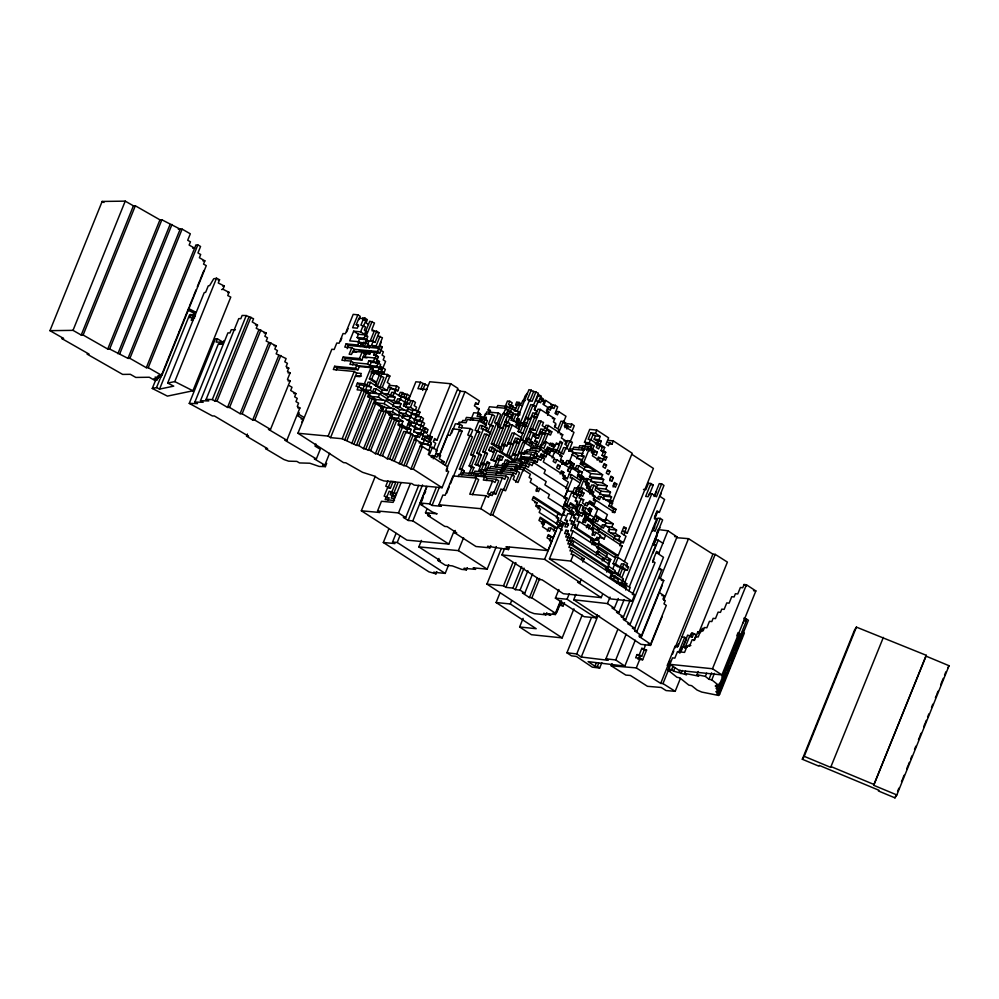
<?xml version="1.0" encoding="UTF-8"?>
<svg xmlns="http://www.w3.org/2000/svg" width="999" height="999" viewBox="0 0 999 999"><rect width="100%" height="100%" fill="white"/><g stroke="black" fill="none" stroke-linecap="round" stroke-linejoin="round"><path stroke-width="1.5" d="M49.95 330.669L102.16 201.448L125.225 201.136L133.416 205.819L135.34 205.794L159.952 219.842L161.875 219.805L180.195 229.146L127.984 358.366L109.665 349.026L107.742 349.051L83.129 335.015L81.219 335.04L73.014 330.357L49.95 330.669L63.624 338.474L61.701 338.499L89.036 354.096L87.113 354.121L122.652 374.413L130.345 374.313L135.814 377.435L149.263 377.247L154.733 380.369L156.656 380.344L157.954 377.11M73.014 330.357L125.225 201.136M81.219 335.04L133.416 205.819M83.129 335.015L135.34 205.794M107.742 349.051L159.952 219.842M109.665 349.026L161.875 219.805M117.87 353.708L170.067 224.488M119.793 353.683L171.99 224.463M127.984 358.366L129.907 358.341L182.118 229.121L190.322 233.803L187.712 240.26L190.447 241.82L189.136 245.055L194.605 248.177L192.682 248.202M129.907 358.341L146.316 367.707L195.916 244.942L197.827 244.917L200.562 246.478L197.952 252.934L200.687 254.495L199.388 257.73L204.857 260.851L203.546 264.086L206.281 265.647L161.9 375.474L158.067 375.524L160.802 377.085L155.032 377.172L157.767 378.733L158.629 376.573M146.316 367.707L148.239 367.669L197.827 244.917M221.591 289.573L223.002 289.273L229.058 292.332L227.747 295.567L230.781 297.103L192.932 390.784L167.407 396.116L152.273 388.461L155.757 379.845M152.273 388.461L156.531 387.575L162.1 373.863M162.188 373.576L170.879 352.035M171.241 351.248L174.8 342.345M175.15 341.558L176.111 339.111M176.461 338.324L179.071 331.868M179.146 331.581L189.073 307.093M189.51 306.019L191.683 300.637M192.12 299.563L192.994 297.402M193.431 296.328L196.041 289.872M197.34 286.638L199.95 280.182M200.387 279.096L203.871 270.492M156.531 387.575L159.553 389.098L189.573 314.797L190.996 314.51L194.018 316.034M190.996 314.51L189.685 317.732L192.52 317.145L194.543 318.169M192.595 316.333L193.906 313.099L187.849 310.04M192.52 317.145L191.221 320.379L192.632 320.08L193.943 316.845L195.354 316.546M194.093 315.234L195.404 312L189.348 308.941M159.553 389.098L173.739 386.138L167.682 383.067L204.221 292.62L205.644 292.32L208.254 285.864L209.665 285.564L213.699 278.808L216.533 278.209L219.555 279.745L218.257 282.979L224.313 286.039L223.002 289.273M167.682 383.067L174.775 381.593L216.533 278.209M247.415 434.053L246.553 436.201L248.614 436.263L214.423 415.984L212.362 415.934L189.261 403.396L215.372 338.786L217.432 338.836L222.69 341.958M217.432 338.836L216.121 342.07L220.255 342.182L222.877 343.743L220.816 343.693M189.261 403.396L197.515 403.621L194.88 402.06L218.381 343.906L222.502 344.018L223.801 340.796M219.38 344.343L220.255 342.182M194.88 402.06L203.134 402.285L200.499 400.724L227.909 332.879L229.97 332.942L231.281 329.707L235.402 329.82M200.499 400.724L208.754 400.949L206.119 399.388L238.749 318.619L240.809 318.681L242.12 315.447L246.241 315.559L253.559 318.731L252.26 321.965L257.517 325.087L256.219 328.309L266.171 333.054L264.86 336.276L267.495 337.837L266.184 341.071L276.136 345.804L274.825 349.038L277.46 350.599L276.149 353.821L286.101 358.566L284.802 361.788L287.425 363.349L286.126 366.583L288.761 368.144L287.45 371.366L290.085 372.927L287.475 379.395L290.097 380.956L270.517 429.408L268.456 429.345L286.863 440.272L299.912 407.967L297.29 406.406L298.589 403.171L295.966 401.61L297.265 398.389L294.643 396.828L295.941 393.594L290.684 390.472L291.995 387.25L289.36 385.689M206.119 399.388L212.312 399.55L246.241 315.559M212.312 399.55L214.935 401.111L248.876 317.12M214.935 401.111L216.995 401.161L250.936 317.17M216.995 401.161L227.522 407.405L258.841 329.87M227.522 407.405L229.583 407.455L260.901 329.932M229.583 407.455L240.097 413.698L268.818 342.632M240.097 413.698L242.158 413.748L270.879 342.682M242.158 413.748L252.685 419.992L278.783 355.382M252.685 419.992L254.745 420.055L280.844 355.444M299.176 412.699L297.877 415.934L303.134 419.056L301.823 422.277M439.048 456.705L447.752 435.164L450.074 435.389L452.684 428.921L459.665 429.582L462.062 431.131L446.216 470.005L448.613 471.553L442.082 487.699L414.173 485.089L411.775 483.541L383.866 480.919L379.145 479.158L374.338 476.061L362.562 472.315L345.841 462.824L343.519 462.612L297.927 433.241L331.855 349.25L334.178 349.475L336.788 343.019L339.123 343.231L343.032 333.541L345.354 333.753L353.196 314.373L357.842 314.81L360.239 316.358L358.941 319.593M340.497 341.333L341.808 338.099M346.74 331.855L348.039 328.621M375.711 385.676L376.586 383.529L369.38 378.896L373.301 369.193L370.904 367.657L359.278 366.558L357.967 369.792L355.569 368.244L334.64 366.283L333.329 369.518L354.258 371.478L356.655 373.027L361.313 373.464L360.002 376.685L355.357 376.248M346.091 343.881L344.792 347.115L351.773 347.777L354.17 349.313L377.422 351.498L379.832 353.047L381.131 349.812L378.733 348.276L348.501 345.429L346.091 343.881L357.729 344.98L360.127 346.528L361.426 343.294L359.028 341.745L349.725 340.871L353.646 331.181L360.627 331.843L367.819 336.476L365.209 342.932L360.552 342.495M357.842 314.81L352.622 327.734L357.28 328.172L358.579 324.937L356.256 324.725L358.866 318.256L363.511 318.693L365.921 320.242L363.299 326.71M336.163 369.98L337.038 367.832L357.967 369.792M351.773 347.777L349.163 354.233L351.486 354.458L352.784 351.223L362.088 352.098L364.498 353.646L361.888 360.102L359.478 358.554L343.206 357.03L341.895 360.252L351.198 361.126L353.596 362.674L367.557 363.986L369.955 365.534L376.935 366.183L381.73 369.28L380.432 372.502L371.128 371.64M347.19 348.663L348.501 345.429M344.73 360.726L345.604 358.579L361.888 360.102M363.511 318.693L360.901 325.162L365.634 326.923L364.323 330.157L366.72 331.693L364.111 338.162L357.142 337.5L358.441 334.278L365.422 334.927M364.098 320.279L364.972 318.119L367.37 319.668L366.059 322.902L368.469 324.438M360.627 331.843L363.236 325.374M315.884 443.968L315.01 446.116L320.279 449.238L316.358 458.928L314.298 458.878L324.812 465.109L329.608 453.271M352.859 352.547L354.17 349.313M358.229 342.282L359.54 339.048L366.521 339.71M351.198 361.126L349.9 364.36L356.868 365.022L359.278 366.558M357.729 344.98L359.028 341.745M364.985 333.054L369.767 321.216L374.488 322.977L371.878 329.433L374.288 330.981L370.367 340.671L375.087 342.432L379.008 332.742L376.611 331.206L371.953 330.769M352.734 364.835L353.596 362.674M362.375 345.417L363.686 342.182L368.406 343.943L367.108 347.177L362.375 345.417L364.772 346.965M366.009 336.501L372.09 321.428M297.927 433.241L328.159 436.088L354.258 371.478M355.569 368.244L356.868 365.022M359.478 358.554L362.088 352.098M364.697 345.629L366.009 342.407M366.308 347.714L368.918 341.246L364.111 338.162M328.159 436.088L330.557 437.637L356.655 373.027M369.143 348.176L370.005 346.029L367.607 344.48M370.367 340.671L372.689 340.896L376.611 331.206M377.697 335.976L382.43 337.737L378.509 347.427L373.863 346.99L371.466 345.454L372.764 342.22M360.814 388.149L365.547 389.91L370.192 390.347L371.503 387.113L364.373 383.803L357.392 383.154L356.094 386.376L358.416 386.601L365.622 391.233L370.342 392.994L379.645 393.868L394.043 403.146L401.024 403.796L399.712 407.03L395.067 406.593M369.792 354.033L367.395 352.485L362.749 352.048L365.147 353.596L369.792 354.033L371.104 350.799M246.553 436.201L267.582 448.676L265.522 448.626L283.928 459.54L288.624 461.163L296.878 461.388L299.5 462.937L309.815 463.224L319.193 466.446L325.387 466.62L326.685 463.386M358.416 386.601L357.118 389.835L361.763 390.272L366.496 392.033L368.893 393.581L367.582 396.803L374.712 400.112L356.443 445.342L342.182 438.723L330.557 437.637M367.557 363.986L368.856 360.751L373.514 361.188L375.911 362.737L377.222 359.503L374.812 357.967L363.186 356.868M358.928 386.85L359.802 384.69L371.503 387.113M371.466 345.454L376.111 345.891L380.032 336.201M378.596 363.698L379.47 361.538L377.073 359.99L378.371 356.768L373.651 355.007L374.95 351.773M369.955 365.534L371.253 362.3L378.234 362.962L380.631 364.498L378.022 370.966L373.376 370.529M342.182 438.723L361.763 390.272M364.373 383.803L370.904 367.657M373.514 361.188L374.812 357.967M373.651 355.007L375.974 355.219L377.285 351.985M377.422 351.498L378.733 348.276M381.193 342.295L379.895 345.529L382.292 347.078L380.981 350.299L383.391 351.848L382.08 355.082L384.478 356.631L383.179 359.852L385.577 361.401L381.655 371.091L384.053 372.639L385.364 369.405L380.569 366.321M363.149 388.361L364.448 385.127M375.174 358.703L376.049 356.543M372.065 370.804L371.191 372.964L373.526 373.176M344.593 440.272L364.16 391.808M366.77 385.352L368.082 382.118L370.404 382.342L382.405 390.06L387.05 390.497L389.672 384.041L387.262 382.492L389.872 376.036L387.475 374.488L375.849 373.401M371.853 372.914L372.714 370.766M365.547 389.91L366.845 386.675M376.273 363.474L377.147 361.326L379.47 361.538M346.915 440.484L366.496 392.033M369.106 385.564L370.404 382.342M369.38 378.896L371.715 379.108L374.325 372.652L383.841 377.497L379.932 387.187L375.199 385.427L379.121 375.736M376.935 366.183L378.234 362.962M374.25 374.463L375.549 371.228M367.07 393.606L367.944 391.458M369.043 396.228L370.342 392.994M351.71 443.581L369.98 398.351M370.192 390.347L372.59 391.895L373.901 388.661L376.223 388.873L388.224 396.603L395.204 397.265L393.893 400.487L386.925 399.837L388.224 396.603M354.033 443.793L372.315 398.564M372.59 391.895L374.925 392.108L376.223 388.873M377.535 385.651L381.443 375.961M375.287 401.698L376.161 399.538L385.464 400.412L399.862 409.69L406.843 410.339L414.036 414.972L418.693 415.409L419.992 412.187L417.594 410.639L410.626 409.977L403.421 405.344L406.031 398.888L408.354 399.101M356.443 445.342L358.766 445.554L375.736 403.559L382.929 408.204L381.63 411.426M371.366 396.453L378.346 397.103L379.645 393.868M379.932 387.187L382.255 387.412L387.475 374.488M381.094 393.294L382.405 390.06M363.561 448.651L379.22 409.89L386.276 411.863L391.071 414.96L375.412 453.721L370.617 450.636L363.561 448.651L358.766 445.554M381.118 408.229L381.98 406.081L386.713 407.842L393.681 408.491L405.681 416.221M365.884 448.863L381.556 410.102M374.862 402.772L384.165 403.646L385.464 400.412M383.429 393.519L388.074 393.956L390.684 387.487L395.492 390.584L397.814 390.796L399.113 387.575L396.715 386.026L389.735 385.364M383.004 409.528L384.303 406.293M368.294 450.412L383.953 411.65M388.074 393.956L390.472 395.492L391.783 392.27L394.106 392.482L401.311 397.115L405.956 397.552L410.751 400.649L413.087 400.861L415.484 402.41L414.173 405.644L416.583 407.192L415.272 410.414L410.477 407.33L405.819 406.893L407.13 403.658L409.453 403.883L410.751 400.649M409.915 432.667L412.312 434.215L407.592 432.455L409.915 432.667L411.226 429.445L406.568 429.008L399.375 424.375L401.698 424.587L406.493 427.684L409.103 421.216L399.5 415.035L392.532 414.385L387.799 412.612L385.402 411.076L386.713 407.842M370.617 450.636L386.276 411.863M390.472 395.492L392.807 395.716L394.106 392.482M390.759 388.823L395.417 389.26L396.715 386.026M394.18 393.806L395.492 390.584M389.26 414.985L390.134 412.837M392.744 406.381L394.043 403.146M385.402 411.076L392.382 411.725L393.681 408.491M393.893 400.487L396.291 402.035L397.602 398.801L399.925 399.026L407.13 403.658M391.221 417.607L392.532 414.385M375.412 453.721L377.734 453.946L392.095 418.406L399.225 421.715L397.914 424.95L407.442 429.795L406.131 433.029M396.291 402.035L398.626 402.26L399.925 399.026M402.535 392.557L400.212 392.345L398.901 395.579L401.236 395.791L402.535 392.557L404.932 394.106L403.633 397.34M400 400.349L401.311 397.115M377.734 453.946L380.144 455.482L394.493 419.955M398.988 411.838L399.862 409.69M380.144 455.482L382.467 455.706L396.828 420.167M405.956 397.552L407.267 394.33L409.665 395.866L407.055 402.335L404.732 402.11M393.544 417.832L398.201 418.269L399.5 415.035M454.033 531.143L448.813 544.068L406.943 540.134L361.351 510.776L375.274 476.323M403.546 406.331L404.42 404.17L406.743 404.395M408.491 400.087L415.884 381.78L420.529 382.217L427.659 385.527M401.985 417.907L403.284 414.672M402.485 418.156L403.359 416.009L410.339 416.658M382.467 455.706L387.262 458.791L400.312 426.486M398.564 412.912L405.532 413.574L406.843 410.339M401.698 424.587L402.997 421.353L398.201 418.269M406.918 411.663L408.216 408.441M420.529 382.217L417.919 388.673L427.222 389.548M387.262 458.791L389.585 459.016L402.647 426.71M410.477 407.33L413.087 400.861M391.995 460.564L403.733 431.481L406.056 431.705L415.584 436.563L403.846 465.634L389.585 459.016M420.754 389.148L422.939 383.766M406.705 419.667L409.028 419.892L412.949 410.202M410.414 417.982L411.713 414.76M408.304 424.7L409.178 422.54L416.158 423.201L420.954 426.286L423.276 426.511L424.587 423.276L419.792 420.192L415.134 419.755M422.652 390.434L425.262 383.978M394.318 460.776L406.056 431.705M406.493 427.684L408.816 427.897L410.127 424.662L414.922 427.759L413.623 430.994L418.419 434.078L423.077 434.515L425.686 428.059L428.084 429.595L426.773 432.829L424.45 432.617M387.924 480.856L385.751 486.238L390.472 488.012L393.082 481.543M410.202 425.999L411.501 422.764M411.638 413.436L416.296 413.861L417.594 410.639M361.351 510.776L379.957 512.524L377.56 510.976L381.468 501.286L393.107 502.372L400.936 482.992M414.098 420.529L416.271 415.147M418.019 410.839L429.77 381.755L450.699 383.728L457.892 388.361L437.013 440.047L434.69 439.835M388.074 486.463L384.153 496.153L388.886 497.914L388.012 500.074M399.113 463.873L410.864 434.79M386.488 496.366L385.177 499.6L394.48 500.474M412.525 426.211L414.847 426.436L416.158 423.201M386.988 496.615L389.16 491.233L393.893 493.007M416.233 424.525L417.532 421.291L422.19 421.728M413.698 432.317L414.997 429.083L421.978 429.745L426.773 432.829M401.436 464.085L413.186 435.015M419.792 420.192L421.091 416.958L423.489 418.506L420.879 424.962L418.556 424.75M391.496 491.458L390.184 494.68L394.917 496.453M391.995 491.708L395.479 483.091M392.507 494.905L391.208 498.139L393.531 498.351M392.582 496.228L397.802 483.304M415.734 439.21L417.045 435.976L419.443 437.525L420.741 434.303L430.269 439.148L428.958 442.382M420.954 426.286L419.655 429.52L414.847 426.436M417.107 437.312L418.419 434.078M406.168 465.846L416.608 440.01L421.403 443.094L410.964 468.943L406.168 465.846L403.846 465.634M394.043 498.601L396.216 493.219L391.571 492.782M416.021 432.53L420.666 432.967L421.978 429.745M422.053 431.068L423.351 427.834L425.686 428.059M420.529 442.307L429.982 445.829L431.293 442.594L421.84 439.073L423.139 435.839M421.553 445.754L422.864 442.52M421.84 439.073L424.163 439.285L425.474 436.063M424.238 440.621L422.939 443.843L427.584 444.28L429.982 445.829M436.85 571.678L435.976 573.838L428.921 571.853L383.329 542.494L388.549 529.57M410.964 468.943L413.286 469.155L422.427 446.541L429.632 451.186L428.321 454.408L447.515 466.77M426.186 438.424L427.485 435.189L432.217 436.963L430.032 442.345M377.56 510.976L398.489 512.937L410.239 483.866M429.82 435.414L450.699 383.728M429.021 438.898L429.882 436.738L432.217 436.963M427.584 444.28L428.896 441.058M428.758 450.387L431.368 443.931M383.329 542.494L394.967 543.581L392.557 542.045L396.041 533.429M429.77 453.833L432.38 447.377L437.187 450.462L435.015 455.856M448.813 544.068L412.812 520.891L408.166 520.454L403.359 517.357L405.694 517.582L418.743 485.277M433.529 448.663L435.701 443.281L433.304 441.733L434.615 438.499L437.013 440.047M431.306 457.53L432.18 455.382L436.9 457.142L438.199 453.921L440.609 455.457L439.298 458.691L444.093 461.788L443.231 463.936M392.557 542.045L397.215 542.482L399.825 536.013M408.166 520.454L422.515 484.915M436.001 451.536L460.364 391.233L465.022 391.67L479.42 400.949L478.109 404.17L475.786 403.958M433.191 458.828L434.503 455.606M412.812 520.891L426.735 486.426M439.348 455.207L465.022 391.67M423.027 497.877L420.417 504.333L422.739 504.557L420.342 503.009L426.86 486.85M424.762 493.568L425.636 491.408M451.448 433.479L455.369 423.788L460.015 424.225L462.412 425.774L461.55 427.934M458.204 424.263L459.078 422.102L466.046 422.764L467.357 419.53L478.983 420.629L486.188 425.262M460.015 424.225L458.716 427.46L470.342 428.546L472.739 430.094L470.129 436.563M428.846 513.449L427.984 515.609L430.307 515.821L425.512 512.737L426.81 509.502M461.913 422.577L462.774 420.417L465.097 420.641L466.408 417.407L471.053 417.844L473.464 419.393M420.342 503.009L429.645 503.883L436.163 487.724M445.304 465.122L459.665 429.582M429.645 503.883L432.043 505.432L439.435 487.125M446.291 471.328L447.589 468.106M438.986 558.429L438.111 560.589L440.434 560.801L418.843 546.89L421.453 540.434M470.192 420.005L471.053 417.844M471.128 419.168L473.738 412.712L478.396 413.149L480.794 414.697L479.92 416.845M472.515 420.217L473.389 418.069L480.357 418.718L482.767 420.267M432.043 505.432L441.346 506.306L438.948 504.757L442.857 495.067L445.192 495.279L453.022 475.899L476.273 478.084L478.671 479.632L472.589 494.705M470.342 428.546L467.732 435.015L472.452 436.775L459.403 469.08L464.135 470.841L463.261 473.002M478.109 404.17L475.711 402.634L474.413 405.856L479.208 408.953L477.897 412.175L480.307 413.723M478.396 413.149L477.085 416.383L481.743 416.82L486.538 419.905M446.565 493.381L447.864 490.147M448.301 489.073L449.175 486.913M450.487 483.691L453.096 477.222M453.521 476.148L470.054 435.227M478.983 420.629L475.062 430.319L479.795 432.08L470.654 454.695L475.387 456.456L471.466 466.146L469.143 465.934L473.051 456.243M479.058 421.953L480.357 418.718M480.432 420.042L481.743 416.82M458.179 476.585L459.053 474.438L484.627 476.835L487.037 478.384L496.341 479.258L498.738 480.794L493.943 492.644M459.403 469.08L461.738 469.293L477.397 430.532M460.502 473.851L461.8 470.629M477.897 430.781L480.082 425.399L482.405 425.624L487.2 428.708M486.463 418.581L484.065 417.033L485.377 413.811L492.345 414.46L494.755 416.009L490.834 425.699L493.156 425.911L482.717 451.76L487.45 453.521L483.528 463.211L481.206 462.999M485.452 415.134L486.75 411.9L498.376 412.999L500.786 414.535L496.865 424.225M461.888 474.9L462.749 472.752L476.71 474.063L479.108 475.599L502.36 477.784L504.77 479.333L506.068 476.098L508.466 477.647L503.683 489.498M490.534 411.538L488.136 410.002L489.435 406.768L505.719 408.291L508.116 409.84L505.944 415.222M482.405 425.624L481.093 428.846L483.429 429.071L490.621 433.703M485.014 419.155L482.692 418.943L481.381 422.165L483.703 422.39L485.014 419.155L487.412 420.704L484.802 427.16L487.125 427.385L485.826 430.606L490.546 432.38M485.089 420.479L486.388 417.257L484.065 417.033M489.148 413.449L490.459 410.214L488.136 410.002M470.654 454.695L472.989 454.907L483.429 429.071M479.083 454.77L475.174 464.46L477.497 464.685L481.418 454.995L476.685 453.221L484.515 433.841L489.248 435.601M492.345 414.46L488.436 424.15L493.156 425.911M468.931 473.938L471.54 467.47L473.863 467.694L471.253 474.15M496.928 407.679L497.789 405.519L507.092 406.393L516.62 411.251M476.685 453.221L479.008 453.446L486.85 434.066M488.149 430.831L490.759 424.375M473.588 474.375L474.887 471.141L481.868 471.79L484.265 473.339L483.391 475.499M498.376 412.999L494.468 422.689L499.188 424.45L491.358 443.831L500.961 450.012M482.717 451.76L485.039 451.973L496.79 422.902M475.399 477.285L476.71 474.063M475.174 464.46L479.895 466.221L485.114 453.309M478.671 470.779L481.281 464.323L485.926 464.76L487.237 461.526L489.635 463.074L487.025 469.53M476.273 478.084L469.755 494.23L486.026 495.766L488.436 497.315L489.735 494.08L492.132 495.629L493.444 492.395L495.841 493.943L502.36 477.784M504.845 407.505L507.455 401.036L509.777 401.261L512.175 402.809L510.876 406.031L513.199 406.256L511.9 409.478M490.796 545.666L489.935 547.827L475.974 546.515L454.37 532.604L455.244 530.457M497.814 426.348L503.034 413.436L505.357 413.648L507.754 415.197L502.534 428.121L497.814 426.348L502.534 428.121M480.044 471.828L480.919 469.68L497.202 471.203L499.6 472.752L500.899 469.518L503.309 471.066L504.607 467.832L511.588 468.494L513.986 470.029L515.297 466.808L517.694 468.344M488.748 450.287L490.059 447.065L492.382 447.277L494.78 448.826L493.481 452.06L488.748 450.287L493.481 452.06M503.546 413.686L505.719 408.291M481.431 469.93L483.603 464.535M507.092 406.393L505.794 409.627L508.116 409.84M509.777 401.261L508.479 404.495L513.199 406.256M480.994 473.951L481.868 471.79M500.137 426.573L505.357 413.648M491.071 450.512L492.382 447.277M491.358 443.831L493.681 444.056L500.212 427.897M483.828 471.466L487.312 462.849L489.635 463.074M511.613 416.158L512.912 412.937L508.191 411.163L510.801 404.707M485.639 471.441L486.95 468.206L500.899 469.518M493.681 444.056L496.091 445.591L504.782 424.063M505.656 421.903L506.53 419.755M510.227 418.069L511.538 414.835L509.14 413.286L507.829 416.521L512.562 418.281M435.976 573.838L433.578 572.29L445.204 573.389L448.688 564.772M494.43 466.158L497.04 459.702L501.698 460.139L502.997 456.905L498.276 455.144L495.666 461.613L490.934 459.84L494.855 450.149L497.177 450.374L513.973 461.188M508.191 411.163L510.514 411.388L511.825 408.154M484.627 476.835L483.329 480.069L492.632 480.944L495.029 482.48L496.341 479.258M485.214 475.462L486.513 472.227L512.1 474.637L514.497 476.186L513.199 479.408L517.994 482.505L523.214 469.58L530.419 474.213L529.108 477.447L531.505 478.996L530.207 482.217L537.4 486.863L536.101 490.084L538.498 491.633L539.797 488.399L549.4 494.58L548.101 497.814L564.897 508.628L562.287 515.097L559.952 514.872L533.566 497.877M506.168 425.099L507.48 421.878L509.877 423.414L508.566 426.648L503.846 424.887L508.566 426.648M496.091 445.591L498.414 445.816L506.243 426.436M507.542 423.201L510.152 416.745M489.785 468.681L490.659 466.521L502.285 467.619L504.682 469.155L505.993 465.934L515.297 466.808M490.934 459.84L493.269 460.064L497.177 450.374M486.163 480.531L487.037 478.384M514.298 411.026L515.596 407.804L513.274 407.58M418.843 546.89L458.379 550.611L463.598 537.687M533.191 406.094L538.411 393.181L528.958 389.647L515.909 421.953L511.176 420.192L513.786 413.723L518.518 415.497M515.097 410.502L519.817 412.262L515.097 410.502L517.707 404.033L522.427 405.794M500.886 448.688L498.489 447.14L500.811 447.365L509.952 424.75L512.275 424.962L519.468 429.595M519.08 402.135L517.782 405.369L515.447 405.144L516.758 401.91L521.478 403.683L522.789 400.449L525.112 400.661M511.176 420.192L513.498 420.404L516.108 413.948M517.42 410.714L520.029 404.258M502.11 444.13L504.445 444.343L512.275 424.962M495.816 467.207L496.69 465.059L503.658 465.709L506.056 467.257M496.965 458.379L499.3 458.591L500.599 455.369M521.59 437.824L514.385 433.191L512.062 432.967L506.843 445.891L502.185 445.454L499.575 451.91L501.91 452.135L504.52 445.679M496.753 466.383L499.363 459.927M523.301 400.699L525.474 395.317M525.549 396.64L526.848 393.406M438.948 504.757L480.806 508.691L486.026 495.766M492.632 480.944L487.412 493.856L489.735 494.08M495.891 474.438L497.202 471.203M517.357 421.378L516.046 424.6L518.456 426.148M516.121 425.936L518.731 419.468L516.408 419.255M535.302 414.323L536.6 411.089L534.203 409.54L535.514 406.318L530.781 404.558L522.952 423.938L518.231 422.165L519.53 418.943L517.207 418.718L519.605 420.267M531.281 389.872L527.36 399.563L532.092 401.323L536.001 391.633M516.633 426.186L517.507 424.026L519.83 424.25L518.531 427.472M508.141 442.657L510.477 442.882L514.385 433.191M489.81 495.404L491.108 492.17L493.444 492.395M501.848 465.746L502.709 463.586L507.442 465.347L508.741 462.125L520.379 463.211L522.777 464.76M501.91 452.135L506.705 455.219L510.626 445.529M500.974 470.841L502.285 467.619M504.17 463.012L505.469 459.777L510.202 461.55M518.231 422.165L520.554 422.39L529.695 399.775M502.36 468.943L503.658 465.709M529.77 401.099L533.678 391.408M500.986 473.788L501.848 471.64L513.486 472.727L515.884 474.275L517.182 471.041L519.58 472.589L515.671 482.28M504.17 465.959L505.044 463.811M508.216 443.993L512.874 444.43L515.484 437.962L524.937 441.496L534.94 416.72M518.094 431.506L522.814 433.266L518.094 431.506L520.704 425.037L525.424 426.81M502.36 471.89L503.234 469.742L517.182 471.041M506.705 455.219L509.028 455.444L514.248 442.52L518.906 442.957L528.908 418.194M505.619 465.384L507.804 460.002M506.493 466.183L507.367 464.023L516.67 464.897L519.068 466.446L520.379 463.211M514.173 441.196L516.508 441.408L517.807 438.186M520.417 431.718L523.026 425.262M515.209 456.63L513.898 459.865L509.103 456.768L511.426 456.993L517.519 441.908M438.111 560.589L445.304 565.222L452.285 565.871L461.738 569.405L466.383 569.842L467.257 567.682M525.561 417.47L527.897 417.694L533.116 404.77M480.806 508.691L490.409 514.872L500.849 489.023L505.581 490.784L512.1 474.637M511.575 462.587L512.45 460.439L521.753 461.313L524.15 462.862L525.462 459.627L527.859 461.176M512.737 453.758L515.059 453.971L520.279 441.058M526.735 423.576L524.338 422.028L525.636 418.806L530.294 419.243L532.904 412.774L537.624 414.535L536.326 417.769L531.593 416.009L536.326 417.769M520.204 439.722L522.539 439.947L531.668 417.332M534.715 409.79L538.199 401.186L540.596 402.722L541.895 399.5L544.305 401.036L542.994 404.27L547.789 407.367L546.49 410.589L548.888 412.137L547.589 415.372M490.409 514.872L492.732 515.084L503.171 489.235M510.714 470.641L511.588 468.494M538.274 402.51L540.884 396.054L538.486 394.505L535.876 400.961L538.199 401.186M515.284 460.901L516.158 458.753L525.462 459.627M512.812 455.082L517.457 455.519L522.677 442.594L525.012 442.819L532.205 447.452M516.233 460.077L518.843 453.621L521.166 453.833M533.928 416.221L535.227 412.999M535.814 414.573L537.986 409.19L540.309 409.403L554.707 418.681L553.409 421.903L555.806 423.451L554.495 426.685L559.303 429.77L557.991 433.004M518.768 452.297L521.091 452.51L525.012 442.819M529.358 432.055L530.232 429.895L534.877 430.332L538.798 420.641L543.518 422.402L542.22 425.636L551.81 431.818L550.511 435.052L545.779 433.279L540.559 446.203M512.175 475.961L513.486 472.727M515.359 468.131L516.67 464.897M542.482 401.074L543.356 398.926L540.958 397.377M519.068 460.551L522.115 453.009M526.461 442.245L527.759 439.011M515.372 471.078L516.233 468.931L523.214 469.58M526.236 438.261L528.558 438.474L531.181 432.018L538.299 435.327L540.909 428.871L545.641 430.631L544.33 433.866L539.685 433.429M530.157 428.571L532.479 428.783L540.309 409.403M516.308 470.254L517.619 467.02L524.6 467.682L546.191 481.58L544.892 484.815L566.483 498.726L562.562 508.416L564.897 508.628M520.879 460.514L522.19 457.28L524.512 457.505M524 454.308L524.875 452.147M544.443 403.696L545.754 400.462L552.947 405.107L551.648 408.329L549.25 406.78L547.939 410.015M520.454 464.547L521.753 461.313M524.8 453.771L525.674 451.623L534.977 452.497L537.375 454.033L536.063 457.267L533.741 457.055M525.749 452.947L527.047 449.712L536.351 450.586L538.748 452.135L540.059 448.901L544.855 451.998L542.245 458.454M529.37 444.043L530.244 441.883L532.567 442.107L537.362 445.192M526.311 439.585L530.968 440.022L533.578 433.566M520.017 468.568L521.328 465.334L525.973 465.771L528.371 467.32L529.682 464.085L532.08 465.634L533.379 462.4L545.379 470.129L544.08 473.364L568.069 488.811L564.16 498.501M521.391 466.658L522.702 463.436L529.682 464.085M534.59 434.066L533.728 436.213L538.449 437.987L540.621 432.592M531.256 445.329L532.567 442.107M535.901 433.778L541.121 420.866M525.973 459.877L526.835 457.717L529.233 459.265M529.882 450.187L530.756 448.027L540.059 448.901M525.536 463.898L526.411 461.75L533.379 462.4M537.212 442.545L534.815 440.996L536.126 437.762L538.449 437.987M523.289 470.904L524.6 467.682M526.485 463.074L527.784 459.84L534.765 460.502L537.162 462.05L538.461 458.816L540.871 460.364L542.17 457.13L544.567 458.678L543.269 461.9L564.86 475.811L563.561 479.045L568.356 482.13L565.746 488.598L568.069 488.811M532.28 448.776L533.591 445.554L526.386 440.921M525.099 467.932L525.973 465.771M528.296 460.089L529.158 457.942M534.977 452.497L532.367 458.953L523.064 458.079L520.654 456.531L529.957 457.405L531.268 454.183L536.063 457.267M534.527 447.677L537.137 441.208L534.815 440.996M563.798 421.665L565.971 416.271L558.778 411.638L557.467 414.872L555.069 413.324L557.679 406.868L555.282 405.319L553.97 408.554L551.573 407.005L550.274 410.239L547.864 408.691M539.61 432.092L541.933 432.317L543.231 429.083M466.383 569.842L463.986 568.294L475.624 569.38L473.214 567.844L487.175 569.155L496.316 546.54M535.914 448.713L536.788 446.565L541.433 447.003L543.831 448.551L546.441 442.082L553.646 446.728L552.335 449.95L547.614 448.189M537.287 446.815L542.944 432.817M544.692 428.509L545.991 425.274L548.326 425.499L562.724 434.765L561.413 437.999L566.208 441.096L564.91 444.318L567.307 445.866L565.996 449.1M536.351 450.586L535.052 453.821L537.375 454.033M539.622 447.028L540.484 444.88L542.819 445.092L544.118 441.87L546.441 442.082M545.704 431.955L548.326 425.499M533.891 462.649L534.765 460.502M540.134 450.237L541.433 447.003M555.581 413.574L556.443 411.426L558.778 411.638M546.828 612.699L545.953 614.847L534.115 613.623L529.383 611.838L486.938 584.09L501.286 548.563M544.193 443.194L548.114 433.504M548.613 433.753L549.487 431.605L551.81 431.818M602.509 594.405L601.198 597.627L563.324 593.706L542.095 579.832L539.735 579.582L501.985 554.932L504.595 548.463M555.007 426.935L555.881 424.775M546.091 453.534L546.965 451.373L544.567 449.825M549.425 445.204L550.299 443.057L555.019 444.817L553.721 448.052M543.631 456.555L545.953 456.768L549.725 447.564M489.935 547.827L487.524 546.278L508.541 549.575L509.403 547.415M558.354 427.659L560.963 421.191L563.286 421.416L565.684 422.952L564.385 426.186L573.975 432.367L570.067 442.058M551.323 446.503L552.622 443.269M548.788 454.295L550.087 451.061L554.745 451.498L561.938 456.131L560.639 459.365L563.036 460.914L561.725 464.135M549.288 454.545L551.46 449.163M559.378 431.106L563.286 421.416M536.176 491.421L537.474 488.186L539.797 488.399M552.922 451.536L553.796 449.375L556.118 449.6L563.324 454.233L565.933 447.764L573.126 452.41L569.205 462.1M552.135 457.954L554.745 451.498M554.807 452.822L556.118 449.6M564.959 427.759L565.834 425.611L570.554 427.372L571.865 424.138L574.263 425.686L572.09 431.068M556.48 444.243L558.803 444.455L560.102 441.233L562.512 442.769L558.591 452.472M566.346 425.861L567.207 423.701L571.865 424.138M556.705 451.173L560.177 442.557L562.512 442.769M523.114 618.381L519.63 626.985L536.201 628.708L496.103 602.509L500.012 592.819M486.938 584.09L503.508 585.814L512.637 563.199M562.287 515.097L533.491 496.553L532.18 499.775L536.987 502.872L535.676 506.106L540.471 509.19L539.173 512.425L558.366 524.787L557.067 528.021L554.732 527.797L540.334 518.531M566.858 429.058L568.156 425.824M569.942 472.227L567.544 470.679L568.856 467.445L556.855 459.727L555.544 462.949L553.146 461.413L554.457 458.179L547.252 453.546L544.93 453.321L547.539 446.865L552.335 449.95M503.508 585.814L505.856 587.35L515.871 562.587M538.149 508.978L539.46 505.744L558.653 518.106L556.48 523.488M560.988 454.008L563.598 447.552L565.933 447.764M566.358 443.743L567.669 440.509L572.39 442.282L568.906 450.886M567.382 447.19L569.992 440.734M560.352 466.046L559.04 469.268L556.643 467.732L557.954 464.498L560.352 466.046L558.029 465.821M562.237 464.385L563.111 462.237L567.832 463.998L569.143 460.764L571.54 462.312L568.056 470.929M505.856 587.35L512.962 588.086L521.665 566.558M569.155 450.999L570.029 448.838L584.24 450.312L581.88 448.776L583.179 445.542L587.912 447.327L586.6 450.561M560.139 474.05L561.438 470.816L563.848 472.365L562.974 474.513M564.56 464.61L565.434 462.45M565.946 462.699L566.808 460.551L569.143 460.764M512.962 588.086L515.322 589.635L524.025 568.094M541.945 523.551L542.807 521.403L545.142 521.615L543.831 524.85L541.433 523.301L543.756 523.513L542.457 526.748L549.65 531.381L550.961 528.159L555.756 531.243L553.146 537.712L548.426 535.939M496.103 602.509L510.302 603.983L511.613 600.749M572.39 450.387L573.688 447.152L583.166 448.139M515.322 589.635L520.054 590.122L527.884 570.741M578.858 447.864L579.72 445.704L584.465 446.203M562.687 478.246L567.332 478.683L571.678 467.907L578.758 472.527L577.447 475.761L582.167 478.846M571.665 469.205L572.976 465.971L570.616 464.435M569.555 460.964L574.275 464.036L572.964 467.27L582.405 472.14L581.106 475.374L578.733 475.124L583.466 476.91L582.592 479.07M547.327 531.168L548.638 527.934L550.961 528.159M576.873 458.878L578.171 455.644L582.917 456.131M580.869 480.781L571.428 474.612L570.129 477.847L572.502 478.096L579.57 482.717M587.899 448.626L592.632 449.113L593.943 445.879L584.49 442.307L589.71 429.395L596.803 430.119L608.603 437.837L605.993 444.293L608.354 445.829L609.652 442.607L612.012 444.143L613.324 440.909L632.192 453.246L612.612 501.698L610.239 501.461L612.599 502.997L611.301 506.231L608.928 505.981L610.239 502.747L612.599 502.997M560.227 601.398L555.444 613.236L531.855 597.827L529.482 597.577L522.402 592.956L524.775 593.206L532.604 573.826M575.324 468.806L576.623 465.584L578.995 465.821L590.784 473.538L602.622 474.762L601.323 477.984L589.485 476.76L590.784 473.538M584.89 446.416L585.751 444.268L590.496 444.755M558.503 512.499L556.331 517.882L558.653 518.106M567.02 499.013L564.66 497.477L572.502 478.096M583.99 457.018L581.63 455.482L585.551 445.791M600.224 436.438L595.491 435.951L594.18 439.173L598.913 439.672L600.224 436.438L595.504 433.354L590.771 432.867L588.161 439.323L590.521 439.572L602.322 447.277L604.682 447.527L603.384 450.749L601.011 450.512L602.322 447.277M577.697 469.055L578.995 465.821M589.747 467.47L585.014 466.97L580.294 463.898L581.593 460.664L572.165 454.495M549.949 539.647L550.824 537.487M553.434 531.031L554.732 527.797M568.056 506.381L564.423 504.183L567.032 497.714L564.66 497.477M586.076 470.454L595.541 471.428L581.393 462.187L584.003 455.719L581.63 455.482M584.49 442.307L589.223 442.807L590.521 439.572M590.946 439.785L593.131 434.403M564.835 505.694L565.709 503.546M577.434 477.06L578.746 473.826M508.541 549.575L506.131 548.026L508.466 548.239L506.056 546.703L547.927 550.624L551.848 540.934L547.04 537.849L548.351 534.615L553.146 537.712M501.985 554.932L544.605 559.34L557.654 527.035L562.375 530.119M557.892 520.329L560.264 520.579L562.874 514.11L565.234 515.659M564.423 504.183L566.795 504.42L572.015 491.508L574.375 493.044L573.064 496.278L575.424 497.814M581.393 462.187L583.753 462.425L588.973 449.513L593.693 452.584L592.395 455.819L601.823 461.988L603.134 458.753L605.494 460.302L606.793 457.067L602.072 455.282L603.371 452.048L605.744 452.297L604.432 455.519M595.504 433.354L596.803 430.119M529.482 597.577L537.312 578.196M562.862 515.409L565.471 508.953L570.192 512.037M558.941 526.398L560.252 523.164M572.427 493.019L574.6 487.637L579.333 489.423M589.398 451.024L591.57 445.641M531.855 597.827L539.685 578.446M566.783 505.719L569.143 505.969L570.454 502.734L577.534 507.355M580.219 478.821L581.093 476.66M583.703 470.204L585.014 466.97M574.363 494.343L576.972 487.874M576.96 489.173L578.271 485.951M591.758 452.559L592.619 450.412L590.259 448.863M582.792 562.062L584.103 558.828L572.302 551.123L571.003 554.358L573.364 554.607L634.69 594.68L632.08 601.136L610.776 598.925L549.45 558.853L563.811 523.326L568.543 523.813L567.232 527.047L564.872 526.798L567.482 520.342L565.109 520.092L567.719 513.623L572.464 514.123L574.812 515.659M572.452 515.422L573.751 512.187L569.03 510.402L570.329 507.167L572.702 507.417L577.422 510.501L576.111 513.723L578.471 515.272M575.549 494.243L576.86 491.021L581.593 491.508L583.953 493.044L582.654 496.278L580.294 494.742L575.549 494.243L577.909 495.791M580.519 489.323L578.159 487.787L582.08 478.096L584.452 478.346L586.813 479.882L585.501 483.116L587.862 484.652L586.55 487.887L591.271 490.971L589.972 494.193M596.952 443.531L597.814 441.371M598.913 440.959L596.291 447.427L598.651 448.963L599.962 445.741L597.589 445.492M570.179 513.324L571.053 511.176M569.03 510.402L571.391 510.639L572.702 507.417M577.672 502.497L575.312 500.949L584.452 478.346M570.516 514.098L571.391 511.938M595.229 443.956L599.974 444.443L601.273 441.208L598.913 439.672M602.147 560.976L603.458 557.754L572.789 537.712L565.684 536.975L568.294 530.519L565.933 530.269L564.622 533.503L569.368 533.99L566.758 540.459L573.851 541.196L609.24 564.31L607.929 567.544L605.556 567.295M572.464 514.123L569.842 520.579L574.575 522.365M578.733 505.969L576.373 504.433L577.684 501.198L575.312 500.949M580.294 494.742L578.983 497.964L583.716 499.75L582.405 502.984L587.125 506.068L588.423 502.834L597.864 509.003L593.943 518.693M581.593 491.508L582.904 488.274L594.692 495.979L593.394 499.213L595.741 500.761L594.442 503.983L589.71 502.197M592.632 449.113L597.352 452.197L596.041 455.432L591.333 452.347L593.693 452.584M580.282 496.028L581.58 492.807L583.953 493.044M575.574 509.927L576.435 507.767M597.627 484.865L596.316 488.099L605.781 489.073L607.092 485.839L597.627 484.865L588.186 478.696L586.888 481.93L589.248 483.466L587.936 486.7L590.309 486.95L588.998 490.172M586.001 485.377L586.875 483.229L589.248 483.466M572.215 520.829L570.916 524.05L575.649 524.55L574.338 527.772L593.206 540.109L595.579 540.359L596.878 537.125L599.238 538.661L600.549 535.439L595.829 532.355L593.456 532.105L592.157 535.339M575.874 519.143L573.526 517.594L574.825 514.36L579.557 514.86L581.918 516.396L583.229 513.161L585.589 514.71L582.966 521.166L585.327 522.714L586.638 519.48L593.718 524.1L591.533 529.482M583.229 513.161L578.483 512.674L576.136 511.138L581.356 498.214M597.102 460.202L598.401 456.968L600.761 458.516M576.136 511.138L578.496 511.376L581.106 504.92L583.466 506.456L582.167 509.69L593.955 517.395L592.657 520.629L590.284 520.379L585.564 517.295L586.875 514.073L589.235 514.31M602.372 482.767L603.683 479.532L591.845 478.309L590.534 481.53L602.372 482.767L607.092 485.839M577.622 514.835L578.483 512.674M596.366 554.42L598.975 547.964L573.039 531.006L567.819 543.931L572.552 544.418L607.929 567.544M579.557 514.86L576.947 521.316L579.32 521.565L593.468 530.806L592.17 534.04L594.517 535.576L595.829 532.355M589.422 490.397L591.595 485.014L593.968 485.252L596.328 486.8L595.017 490.022L604.457 496.191L611.563 496.928L610.252 500.162L605.519 499.675M582.155 510.988L583.453 507.754L585.826 508.004L590.546 511.088L587.936 517.544L585.564 517.295M584.752 505.819L586.063 502.597L588.423 502.834M603.121 460.052L604.432 456.818L606.793 457.067M572.789 537.712L568.881 547.402L571.241 547.652L611.338 573.851L610.039 577.085L626.548 587.874L625.674 590.022M574.338 527.772L576.71 528.021L579.32 521.565M591.795 490.646L593.968 485.252M583.216 514.46L585.826 508.004M588.423 504.133L589.722 500.899L594.442 503.983M571.241 547.652L569.942 550.886L572.302 551.123M572.552 544.418L573.851 541.196M586.65 487.337L593.731 491.958L592.419 495.192L599.5 499.812L600.799 496.59L610.239 502.747M582.966 522.465L585.576 516.008M606.543 465.072L605.232 468.294L602.884 466.758L604.183 463.524L606.543 465.072L604.17 464.822M588.598 511.063L589.472 508.903L591.845 509.153L589.66 514.535M597.127 614.56L595.816 617.782L584.19 616.695L555.394 598.151L558.878 589.535M549.45 558.853L570.754 561.063L573.364 554.607M597.564 498.501L598.438 496.341L600.799 496.59M599.725 494.405L601.036 491.171L610.501 492.157L609.203 495.392L602.097 494.655M586.388 527.484L587.687 524.25L590.047 525.799L588.748 529.02M586.813 527.697L587.687 525.549L590.047 525.799M609.952 471.378L608.653 474.612L606.293 473.076L607.592 469.842L609.952 471.378L607.592 471.141M545.953 614.847L543.593 613.311L550.686 615.347L548.326 613.798L555.432 614.535L560.651 601.61M556.73 612.599L561.513 600.761M603.146 499.425L604.457 496.191M562.137 602.397L560.839 605.631L563.199 605.881L564.51 602.647M595.304 521.403L596.603 518.169L598.975 518.419L597.664 521.64L592.956 518.556M612.062 480.931L613.361 477.697L611.013 476.148L609.702 479.383L612.062 480.931L609.69 480.681M592.382 531.218L593.681 527.996L605.481 535.701L604.17 538.923L599.45 537.137M555.394 598.151L567.02 599.238L569.205 593.856M591.708 537.712L590.846 539.86L597.914 544.492L599.225 541.258L596.865 539.71M590.834 541.158L591.708 539.01M613.111 486.988L614.41 483.766L616.783 484.003L615.471 487.237L613.111 485.701L614.422 482.467L616.783 484.003M591.895 544.63L594.068 539.248M593.269 544.742L594.143 542.594M598.401 532.367L599.7 529.145L592.619 524.512M601.086 527.959L602.385 524.725L604.757 524.975L609.477 528.059L608.166 531.281L615.247 535.914L619.979 536.401L618.668 539.635L616.308 539.385M601.198 597.627L577.609 582.217L579.982 582.467L581.293 579.233M596.952 540.471L597.814 538.311M602.409 520.841L604.782 521.078L607.392 514.622L588.523 502.297M662.287 616.346L650.536 645.416L640.908 644.33L573.713 599.762L575.886 594.38M604.757 524.975L603.446 528.196L589.298 518.956M604.745 526.273L606.056 523.039L613.149 523.776L611.85 526.997L607.117 526.51M616.021 509.315L613.648 509.065L612.337 512.3L614.71 512.537L616.021 509.315L611.301 506.231M519.63 626.985L531.418 634.702L562.2 637.886L573.938 608.816M598.089 554.008L598.95 551.848L610.751 559.552L609.44 562.787M608.591 531.505L609.465 529.345L616.57 530.082L615.259 533.316L610.526 532.829M603.858 560.564L604.732 558.404L609.452 561.488L608.141 564.722M601.823 662.662L599.65 668.044L592.307 667.157L576.386 656.43L571.49 655.831L566.933 652.772L582.167 615.084M606.018 557.767L607.33 554.545L597.889 548.376M613.935 539.135L615.247 535.914M606.618 572.065L607.916 568.831L570.179 544.18M632.18 454.545L653.408 468.419L627.31 533.016L622.577 531.231L624.949 531.48L626.248 528.246L623.888 526.71L621.278 533.166L625.998 536.251L623.388 542.707L621.028 542.469L590.359 522.427L592.732 522.677L585.639 519.343L586.95 516.121L584.59 514.572M614.934 557.542L615.796 555.394L618.169 555.631L622.09 545.941L598.501 530.531M621.028 542.469L619.717 545.691L622.09 545.941M624.063 534.927L624.937 532.779M566.933 652.772L576.735 653.958L591.083 618.431M613.086 563.686L615.696 557.23L618.069 557.479L627.497 563.636L626.198 566.87L628.558 567.12L627.26 570.342L624.887 570.104L615.459 563.936L613.086 563.686L617.807 566.77L622.539 567.27L627.26 570.342M612.949 568.556L614.248 565.322M615.459 563.936L618.069 557.479M611.326 576.448L612.624 573.214L607.916 570.129M613.91 573.876L615.209 570.641L608.141 566.021M649.3 494.73L653.221 485.039L650.898 483.504L645.679 496.428L648.089 496.703L649.387 493.469L651.798 493.743L656.43 496.815L661.663 483.891L663.973 485.427L624.825 582.342M576.735 653.958L581.281 657.03L597.814 616.108M614.11 578.209L614.984 576.048L626.773 583.753L625.898 585.913M620.179 567.02L621.478 563.786L623.851 564.035L628.558 567.12M617.994 573.701L620.167 568.319L622.527 568.556L619.917 575.024L617.557 574.775M573.713 599.762L607.429 603.571L610.039 597.115M624.387 561.575L651.798 493.743M622.539 567.27L623.851 564.035M617.107 583.004L618.406 579.77L611.338 575.149M654.033 496.54L659.253 483.616L661.663 483.891M655.244 494.58L656.543 491.346M622.277 576.56L624.887 570.104M619.892 584.765L620.754 582.604L630.207 587.474L628.895 590.709M622.052 581.967L623.351 578.746L609.203 569.492L606.83 569.243M622.477 582.192L623.339 580.032M622.252 586.301L623.114 584.153M624.138 599.6L618.918 612.524L611.975 607.916L614.373 608.179L618.294 598.488M661.276 493.156L659.964 496.378L664.597 499.463L659.377 512.375L656.967 512.112L654.795 517.494M624.612 586.55L625.486 584.403M635.264 640.259L624.825 666.108L588.099 661.625L594.929 666.221L596.228 662.986M654.707 518.756L656.88 513.374M629.358 586.675L656.768 518.843L654.457 517.307L657.067 510.839L659.377 512.375M594.929 666.221L597.377 666.52L598.688 663.286M654.07 526.56L652.759 529.795L655.082 531.331L660.302 518.406L662.624 519.942L632.604 594.243M652.672 531.056L657.891 518.144L660.302 518.406M653.883 529.095L654.757 526.935M581.281 657.03L608.216 660.314L605.931 658.778L617.682 629.707M656.842 532.792L658.141 529.57M659.914 527.672L653.396 543.831L655.706 545.367L625.686 619.655L621.053 616.583L623.463 616.858L629.994 600.711M653.296 545.092L657.217 535.402M653.646 545.279L655.819 539.897L658.229 540.159L662.861 543.244M653.009 553.084L658.229 540.159M652.622 562.35L653.933 559.115M680.406 678.396L675.187 691.32L666.046 690.559L661.176 687.462L647.464 686.313L630.394 675.461L625.824 675.087L611.188 665.796L612.05 663.636M605.931 658.778L615.734 659.977L626.173 634.14M634.777 628.334L627.822 623.726L630.232 624L655.032 562.624L652.709 561.088L656.63 551.398L658.94 552.934L656.543 552.659L663.486 557.267L634.777 628.334L632.367 628.071L637 631.143L661.8 569.767L659.477 568.219M658.803 553.371L667.931 530.769L677.035 536.888L660.064 578.883M662.337 585.052L641.458 636.738L639.135 635.202L641.545 635.476L663.736 580.556L659.103 577.484M636.962 654.595L635.651 657.817L640.222 658.204L642.657 659.752L646.578 650.062L641.845 648.326L639.235 654.782L636.962 654.595L641.683 656.331L644.293 649.874L646.578 650.062M638.086 659.365L639.397 656.143M659.64 592.782L664.273 595.854L662.961 599.088L665.284 600.624L663.973 603.846L666.296 605.394L650.624 644.155L648.226 643.88L650.536 645.416M611.188 665.796L636.301 667.894L640.222 658.204M644.13 648.513L645.441 645.279M663.711 600.062L688.511 538.673L712.911 554.17L715.197 554.358L727.397 562.1L698.676 633.179M719.417 693.269L718.543 695.429L701.71 692.057L697.09 690.047L691.645 685.676L688.835 685.114L679.757 677.834L676.96 677.272L667.881 669.992L669.193 666.758L667.369 665.297L675.199 645.916L678.009 646.478L715.197 554.358M636.301 667.894L660.701 683.391L669.842 660.776M672.452 654.308L673.751 651.086M675.062 647.851L712.911 554.17M695.828 636.738L698.189 636.987L700.799 630.519L703.171 630.769L704.482 627.534L706.842 627.784L709.452 621.316L711.825 621.565L713.124 618.331L715.496 618.581L718.106 612.125L720.466 612.362L721.778 609.14L724.15 609.378L726.76 602.921L729.12 603.159L731.73 596.703L734.103 596.952L735.401 593.718L737.774 593.968L740.384 587.499L742.756 587.749L744.055 584.515L746.428 584.765L755.856 590.933L721.927 674.924L679.308 670.504L669.879 664.335L672.489 657.879L674.849 658.129L677.459 651.66L684.565 652.397L687.175 645.941L689.547 646.178L692.157 639.722L694.517 639.972M677.022 647.377L678.321 644.143M660.701 683.391L662.986 683.578L668.206 670.654M667.881 669.992L670.691 670.554L668.868 669.093L670.179 665.858L667.369 665.297M685.589 671.203L684.715 673.351L686.538 674.812L673.488 671.103L671.678 669.655L672.989 666.42M678.646 652.422L684.727 637.35L681.93 636.788M679.819 653.209L682.429 646.74L687.162 647.227M681.118 651.273L687.649 635.114L692.369 636.9L693.681 633.678L696.041 635.214L693.855 640.596M673.488 671.103L674.8 667.881M683.94 645.267L686.55 638.811L684.727 637.35M684.79 648.289L690.009 635.364M691.096 635.064L691.957 632.904L696.578 634.927M679.108 672.227L679.982 670.079M680.918 673.688L682.23 670.454M694.405 640.309L697.889 631.693L700.699 632.255M701.123 631.181L701.997 629.02M701.685 631.356L702.996 628.121M684.715 673.351L698.751 676.148L696.927 674.7L698.239 671.465M736.812 635.764L738.111 632.529L739.934 633.99L719.043 685.676L711.788 679.857L708.978 679.295L705.356 676.373L706.655 673.151M669.879 664.335L712.487 668.756L746.428 584.765M708.978 679.295L711.588 672.827M711.788 679.857L714.397 673.388M743.169 622.864L744.467 619.63L746.29 621.091L718.88 688.923L716.071 688.361L719.705 691.283L748.413 620.217L743.793 618.194M718.88 688.923L715.247 686.013L718.056 686.575L719.367 683.341M721.977 676.885L723.276 673.651M723.713 672.577L724.587 670.416M725.886 667.195L727.197 663.96M727.622 662.886L728.496 660.726M729.807 657.504L731.106 654.27M733.716 647.814L736.325 641.346M745.729 620.903L746.603 618.756M742.519 631.693L744.33 633.154L719.542 694.53L715.908 691.62L718.718 692.182L721.328 685.714M721.753 684.64L723.501 680.331M723.938 679.258L725.237 676.023M725.674 674.949L726.548 672.789M727.846 669.567L729.158 666.333M731.768 659.877L734.377 653.408M735.676 650.187L738.286 643.718M738.723 642.644L740.471 638.336M740.896 637.262L742.207 634.028M742.644 632.954L743.506 630.794M719.854 692.195L721.153 688.96M721.59 687.886L722.464 685.739M723.763 682.504L725.074 679.27M727.684 672.814L728.546 670.654M728.983 669.58L730.294 666.345M731.593 663.124L732.467 660.963M732.904 659.889L735.514 653.433M736.812 650.199L738.124 646.965M738.561 645.891L739.422 643.743M740.734 640.509L742.045 637.275M896.84 794.942L894.954 797.864L878.421 790.971L878.883 790.234L819.33 765.421L818.868 766.158L802.322 759.265L854.532 630.044L856.418 627.122L926.36 655.344L873.688 785.289L896.84 794.942L949.05 665.721L925.886 656.068L873.688 785.289M802.322 759.265L804.207 756.33L856.418 627.122M804.207 756.33L830.669 767.369L883.353 637.412M894.954 797.864L896.265 794.63M897.564 791.408L898.875 788.174M901.485 781.705L902.359 779.557M902.784 778.483L904.095 775.249M906.705 768.793L908.016 765.559M908.441 764.485L909.315 762.324M910.626 759.103L911.925 755.868M914.535 749.412L915.846 746.178M918.456 739.722L919.317 737.562M919.754 736.488L921.066 733.254M923.675 726.797L924.974 723.563M925.411 722.489L926.285 720.329M927.584 717.107L928.895 713.873M931.505 707.417L932.804 704.183M935.414 697.727L936.288 695.566M936.725 694.492L938.024 691.258M940.633 684.802L943.256 678.333M944.554 675.112L945.866 671.877M830.669 767.369L831.143 766.633L874.15 784.552M925.886 656.068L926.36 655.344M947.639 667.919L948.113 667.182M948.575 666.458L949.05 665.721M218.144 280.045L219.555 279.745M222.889 286.338L224.313 286.039M227.635 292.632L229.058 292.332M195.404 312L193.981 312.3L190.959 310.764M178.272 229.171L182.118 229.121M202.934 260.876L204.857 260.851M157.767 378.733L153.921 378.783L156.656 380.344M255.457 325.025L257.517 325.087M264.098 332.992L266.171 333.054M274.076 345.754L276.136 345.804M286.688 368.082L288.761 368.144M288.012 372.877L290.085 372.927M288.037 380.894L290.097 380.956M293.881 393.544L295.941 393.594M297.852 407.904L299.912 407.967M301.074 418.993L303.134 419.056M286.863 440.272L284.802 440.209L316.358 458.928M324.812 465.109L322.752 465.059L325.387 466.62M677.097 537.724L688.511 538.673M640.371 659.565L642.657 659.752M362.637 317.907L364.972 318.119M363.586 320.03L365.921 320.242M376.685 332.53L379.008 332.742M366.583 341.034L368.918 341.246M359.103 343.082L361.426 343.294M360.627 343.831L362.962 344.043M367.682 345.804L370.005 346.029M379.97 346.853L382.292 347.078M378.808 349.6L381.131 349.812M358.891 351.086L379.832 353.047M354.32 351.973L356.643 352.185M367.045 357.842L364.71 357.617L366.021 354.395L363.624 352.847M380.644 367.644L382.967 367.857M356.069 365.547L379.333 367.732M379.408 369.056L381.73 369.28M370.979 368.981L373.301 369.193M384.053 372.639L381.73 372.415L384.128 373.963L381.805 373.751M371.99 372.427L374.325 372.652M387.55 375.811L389.872 376.036M356.805 375.674L361.463 376.111M538.548 395.829L540.884 396.054M539.572 399.275L541.895 399.5M543.431 400.249L545.754 400.462M541.97 400.824L544.305 401.036M388.361 387.275L390.684 387.487M550.624 404.882L555.282 405.319M549.25 406.78L551.573 407.005M402.609 393.893L407.267 394.33M546.565 411.925L548.888 412.137M476.885 408.728L479.208 408.953M519.892 413.586L517.569 413.374L519.967 414.91M506.805 413.074L509.14 413.286M552.385 418.456L554.707 418.681M505.432 414.972L507.754 415.197M373.401 403.346L375.736 403.559M478.471 414.473L480.794 414.697M563.361 422.739L565.684 422.952M380.607 407.979L382.929 408.204M417.669 411.963L419.992 412.187M505.144 421.653L507.48 421.878M524.413 423.364L522.077 423.139L526.885 426.236M421.091 416.958L416.446 416.521L413.836 422.977L409.028 419.892M388.748 414.735L391.071 414.96M389.772 418.194L392.095 418.406M560.389 434.553L562.724 434.765M528.846 431.805L531.181 432.018M402.997 421.353L398.351 420.916L391.146 416.283M533.653 434.89L538.299 435.327M407.804 424.45L410.127 424.662M477.472 431.855L479.795 432.08M459.74 430.906L462.062 431.131M563.886 440.871L566.208 441.096M555.019 444.817L552.697 444.605L555.094 446.141L556.406 442.919L558.803 444.455M414.71 435.764L417.045 435.976M546.815 448.726L549.138 448.938M427.947 438.936L430.269 439.148M414.285 439.785L416.608 440.01M542.532 451.773L544.855 451.998M492.457 448.601L494.78 448.826M419.081 442.882L421.403 443.094M559.615 455.919L561.938 456.131M521.965 453.309L531.268 454.183M541.221 455.007L543.556 455.232M537.524 456.693L542.17 457.13M420.104 446.328L422.427 446.541M430.057 447.152L432.38 447.377M554.532 459.503L556.855 459.727M560.701 460.689L563.036 460.914M531.493 458.154L538.461 458.816M500.674 456.693L502.997 456.905M565.509 463.786L567.832 463.998M534.84 461.825L537.162 462.05M435.876 453.696L438.199 453.921M521.828 462.637L524.15 462.862M561.513 472.14L563.848 472.365M441.77 461.563L444.093 461.788M511.663 469.817L513.986 470.029M564.86 475.811L562.537 475.599L567.332 478.683M471.178 472.827L506.068 476.098M395.404 481.768L390.759 481.331L388.149 487.787L390.472 488.012M493.518 493.718L495.841 493.943M534.652 502.647L536.987 502.872M537.125 505.519L539.46 505.744M386.551 497.702L388.886 497.914M425.512 512.737L437.137 513.823L432.405 512.062L420.417 504.333M549.512 540.721L551.848 540.934M454.37 532.604L456.705 532.829L447.102 526.635L444.78 526.423L427.984 515.609M597.202 615.884L599.525 616.096M608.591 440.422L613.324 440.909M601.273 441.208L596.54 440.721L594.18 439.173M607.292 442.357L609.652 442.607M609.652 443.906L612.012 444.143M596.528 443.306L598.888 443.556M586.825 446.441L591.558 446.94M581.88 448.776L588.973 449.513M592.619 451.71L597.352 452.197M568.731 450.774L571.103 451.024L578.171 455.644M573.463 452.559L582.929 453.546M598.401 458.266L603.134 458.753M579.245 459.115L581.605 459.365M599.462 461.738L601.823 461.988M580.294 463.898L585.027 464.385M569.53 463.548L574.275 464.036M570.604 465.734L572.976 465.971M569.305 467.669L571.678 467.907M577.672 471.653L582.405 472.14M611.001 477.447L613.361 477.697M569.068 474.375L571.428 474.612M585.826 478.459L588.186 478.696M584.44 479.632L586.813 479.882M585.489 484.403L587.862 484.652M578.159 487.787L582.904 488.274M588.911 490.721L591.271 490.971M591.358 491.72L593.731 491.958M567.27 491.008L572.015 491.508M572.002 492.794L574.375 493.044M592.332 495.741L594.692 495.979M593.381 500.511L595.741 500.761M581.343 499.512L583.716 499.75M576.373 504.433L581.106 504.92M595.491 508.753L597.864 509.003M590.546 511.088L588.174 510.839L589.485 507.604L591.845 509.153M563.111 508.703L565.471 508.953M601.336 519.955L606.068 520.442M573.526 517.594L575.886 517.844L570.666 530.769L573.039 531.006M584.265 519.23L586.638 519.48M583.179 519.642L585.551 519.892M591.346 523.863L593.718 524.1M623.888 528.009L626.248 528.246M591.321 527.747L593.681 527.996M597.34 528.896L599.7 529.145M596.878 538.424L599.238 538.661M595.791 538.836L598.151 539.073M593.281 543.456L595.641 543.693L593.281 542.157M597.914 544.492L593.194 542.694M596.615 547.714L598.975 547.964M596.59 551.61L598.95 551.848M602.372 558.166L604.732 558.404M608.379 559.315L610.751 559.552M581.73 558.591L584.103 558.828M605.556 568.593L607.916 568.831M612.612 575.811L614.984 576.048M753.496 590.684L755.856 590.933M618.393 582.367L620.754 582.604M624.4 583.516L626.773 583.753M632.33 594.43L634.69 594.68M555.444 613.236L553.071 612.999L555.432 614.535M693.681 633.678L691.308 633.428L690.009 636.663L692.369 636.9M688.461 645.304L690.833 645.541M650.898 483.504L648.488 483.229L645.878 489.697L643.468 489.423M650.811 484.765L653.221 485.039M654.357 518.568L656.768 518.843M659.39 569.492L661.8 569.767M661.326 580.282L663.736 580.556M661.862 595.579L664.273 595.854M618.918 612.524L616.508 612.25L623.463 616.858M625.686 619.655L623.276 619.392L630.232 624M637 631.143L634.59 630.869L641.545 635.476M641.458 636.738L639.048 636.475L650.624 644.155M660.589 529.87L667.931 530.769M674.587 536.588L677.035 536.888M668.868 669.093L671.678 669.655M696.927 674.7L705.356 676.373M719.043 685.676L716.246 685.114L718.056 686.575M719.705 691.283L716.895 690.721L718.718 692.182M719.542 694.53L716.733 693.968L718.543 695.429M193.494 313.911L195.517 314.935M174.775 381.593L192.932 390.784M102.16 201.448L103.983 202.485M148.239 367.669L161.9 375.474M298.064 413.873L303.321 416.995M254.745 420.055L270.517 429.408M641.845 648.326L644.293 649.874M639.235 654.782L641.683 656.331M662.986 683.578L675.187 691.32M527.897 417.694L530.294 419.243M547.09 430.057L549.487 431.605M510.514 411.388L512.912 412.937M541.933 432.317L544.33 433.866M532.479 428.783L534.877 430.332M520.554 422.39L522.952 423.938M517.432 422.702L519.83 424.25M513.498 420.404L515.909 421.953M532.854 435.427L536.126 437.762M457.967 389.685L460.364 391.233M356.256 324.725L358.653 326.273M546.016 449.25L548.414 450.799M528.558 438.474L530.968 440.022M530.244 441.883L532.642 443.431M372.689 340.896L375.087 342.432M353.646 331.181L358.441 334.278M522.539 439.947L524.937 441.496M376.111 345.891L378.509 347.427M545.953 456.768L541.146 453.683L539.847 456.905L537.45 455.369M357.142 337.5L359.54 339.048M516.508 441.408L518.906 442.957M483.703 422.39L486.113 423.938M527.197 452.372L524.8 450.824L523.488 454.058L521.091 452.51M375.974 355.219L378.371 356.768M510.477 442.882L512.874 444.43M529.957 457.405L532.367 458.953M504.445 444.343L506.843 445.891M515.059 453.971L517.457 455.519M368.856 360.751L371.253 362.3M498.414 445.816L500.811 447.365M378.022 370.966L380.432 372.502M509.028 455.444L511.426 456.993M395.417 389.26L397.814 390.796M343.206 357.03L345.604 358.579M499.3 458.591L501.698 460.139M401.236 395.791L406.031 398.888M371.715 379.108L376.511 382.205M485.039 451.973L487.45 453.521M407.055 402.335L409.453 403.883M382.255 387.412L387.05 390.497M493.269 460.064L495.666 461.613M392.807 395.716L395.204 397.265M479.008 453.446L481.418 454.995M398.626 402.26L401.024 403.796M416.296 413.861L418.693 415.409M399.712 407.03L404.52 410.127M472.989 454.907L475.387 456.456M374.925 392.108L377.322 393.656M334.64 366.283L337.038 367.832M483.528 463.211L485.926 464.76M405.532 413.574L417.532 421.291M357.392 383.154L359.802 384.69M378.346 397.103L383.141 400.199M420.879 424.962L423.276 426.511M423.351 427.834L425.749 429.383M384.165 403.646L391.358 408.279M368.968 394.905L376.161 399.538M477.497 464.685L479.895 466.221M392.382 411.725L397.177 414.822M374.787 401.448L381.98 406.081M427.485 435.189L429.882 436.738M420.666 432.967L423.077 434.515M471.466 466.146L473.863 467.694M469.143 465.934L471.54 467.47M408.816 427.897L411.226 429.445M424.163 439.285L426.561 440.834M557.067 528.021L540.259 517.195L538.961 520.429L543.756 523.513M461.738 469.293L464.135 470.841M492.732 515.084L547.927 550.624M413.286 469.155L442.082 487.699M567.02 599.238L595.816 617.782M458.379 550.611L487.175 569.155M398.489 512.937L405.694 517.582M397.215 542.482L445.204 573.389M590.771 432.867L595.491 435.951M599.974 444.443L604.682 447.527M603.384 450.749L605.744 452.297M589.223 442.807L593.943 445.879M601.011 450.512L603.371 452.048M602.072 455.282L604.432 456.818M583.753 462.425L602.622 474.762M601.323 477.984L603.683 479.532M589.485 476.76L591.845 478.309M605.781 489.073L610.501 492.157M581.106 475.374L583.466 476.91M609.203 495.392L611.563 496.928M744.055 584.515L746.415 586.063M596.316 488.099L601.036 491.171M584.515 481.68L586.875 483.229M585.589 483.866L590.309 486.95M610.252 500.162L612.612 501.698M608.928 505.981L613.648 509.065M593.481 498.663L614.71 512.537M579.233 491.258L581.58 492.807M606.081 519.155L613.149 523.776M624.949 531.48L627.31 533.016M595.342 514.922L604.782 521.078M595.342 516.208L606.056 523.039M611.85 526.997L616.57 530.082M584.515 512.524L586.875 514.073M583.516 512.4L585.876 513.936M570.441 504.033L577.522 508.653M615.259 533.316L619.979 536.401M578.496 511.376L580.856 512.924M587.936 517.544L592.657 520.629M566.795 504.42L569.143 505.969M618.668 539.635L623.388 542.707M564.41 505.482L569.13 508.553M571.391 510.639L573.751 512.187M599.462 535.851L604.17 538.923M573.276 524.3L575.636 525.849M565.109 520.092L567.469 521.628M576.71 528.021L595.579 540.359M618.169 555.631L599.3 543.306L597.989 546.528L614.51 557.317M599.288 544.605L615.796 555.394M566.171 523.563L568.531 525.112M560.264 520.579L564.984 523.663L562.612 523.414L561.313 526.648L556.593 523.563M557.892 521.628L562.599 524.712M560.239 524.463L562.599 526.011M565.933 530.269L568.294 531.818M566.995 533.753L569.355 535.289M597.652 553.783L600.012 555.332M568.056 537.225L570.417 538.761M569.118 540.696L571.478 542.245M615.209 571.94L619.917 575.024M570.754 561.063L632.08 601.136M712.487 668.756L721.927 674.924M544.605 559.34L579.982 582.467M560.851 604.333L563.199 605.881M520.054 590.122L524.775 593.206M510.302 603.983L562.2 637.886M607.429 603.571L614.373 608.179M615.734 659.977L624.825 666.108M597.377 666.52L599.65 668.044M697.889 631.693L699.7 633.154"/></g></svg>
